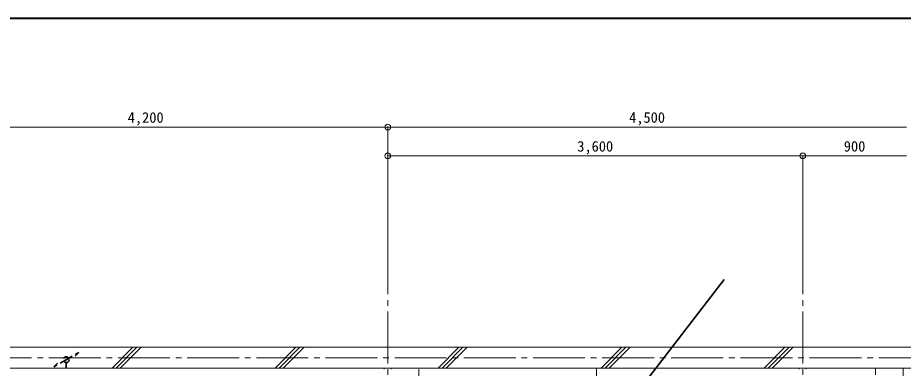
# Model space of a CAD drawing. Units: millimetres at full size, sheet at 1:50. Extents: x -9674 to 9699, y -6794 to 6791.
# Drawn here: x -5813 to 1870, y 3751 to 6791 of the extents above; entities that cross this region are included whole.
import ezdxf
from ezdxf.enums import TextEntityAlignment as Align

# ---------------------------------------------------------------- set-up
doc = ezdxf.new("R2010")
doc.units = ezdxf.units.MM
doc.header["$LTSCALE"] = 50
doc.header["$PDMODE"] = 32
doc.header["$PDSIZE"] = 50
doc.linetypes.add('CHAIN2', pattern=[12, 9, -1, 1, -1])
doc.linetypes.add('DASHED1', pattern=[1.8, 1.2, -0.6])
for name, color, linetype, lineweight in [('0-0_図面枠', 7, 'Continuous', 9), ('1-0_芯', 134, 'CHAIN2', 9), ('1-1_躯体', 134, 'Continuous', 9), ('1-2_間仕切', 134, 'Continuous', 9), ('1-4_仕上げ', 134, 'Continuous', 9), ('1-8_ハッチ', 134, 'Continuous', 9), ('1-B_寸法', 134, 'Continuous', 9), ('1-C_梁', 134, 'DASHED1', 9), ('3-2', 3, 'DASHED1', 35), ('3-3', 1, 'Continuous', 25)]:
    doc.layers.add(name, color=color, linetype=linetype, lineweight=lineweight)
doc.styles.add('ＭＳ ゴシック', font='')
doc.styles.get('ＭＳ ゴシック').set_extended_font_data('MS Gothic')

msp = doc.modelspace()

# ---------------------------------------------------------------- linework, layer by layer
at = {"layer": '0-0_図面枠'}
for p, q in [((9697.16, 6789.66), (-9672.16, 6789.66)), ((9695.4, 6787.9), (-9670.4, 6787.9)), ((-9668.64, 6786.14), (9693.64, 6786.14)), ((9691.87, 6784.38), (-9666.87, 6784.38)), ((9690.11, 6782.61), (-9665.11, 6782.61)), ((9688.35, 6780.85), (-9663.35, 6780.85))]:
    msp.add_line(p, q, dxfattribs=at)
msp.add_lwpolyline([(9698.92, -6793.93), (9698.92, 6791.43), (-9673.92, 6791.43)], dxfattribs=at)
at = {"layer": '1-0_芯'}
for p, q in [((-2602.5, 4842.91), (-2602.5, -3337.09)), ((997.5, 4842.91), (997.5, 1042.91)), ((-8542.5, 3842.91), (8067.5, 3842.91))]:
    msp.add_line(p, q, dxfattribs=at)
at = {"layer": '1-1_躯体'}
msp.add_line((-6742.5, 3932.91), (5857.5, 3932.91), dxfattribs=at)
msp.add_lwpolyline([(-6742.5, 3752.91), (5857.5, 3752.91), (5857.5, 3002.89)], dxfattribs=at)
at = {"layer": '1-2_間仕切'}
for p, q in [((-2632.5, 3752.91), (-2632.5, 3742.91)), ((-2572.5, 3752.91), (-2572.5, 3742.91)), ((967.5, 3752.91), (967.5, 3742.91)), ((1027.5, 3752.91), (1027.5, 3742.91)), ((1867.5, 3752.91), (1867.5, 1072.91))]:
    msp.add_line(p, q, dxfattribs=at)
at = {"layer": '1-4_仕上げ'}
msp.add_line((-792.5, 2859.58), (-792.5, 3752.91), dxfattribs=at)
at = {"layer": '1-8_ハッチ'}
for p, q in [((-4993.77, 3752.91), (-4813.77, 3932.91)), ((-4958.41, 3752.91), (-4778.41, 3932.91)), ((-4923.06, 3752.91), (-4743.06, 3932.91)), ((-3579.55, 3752.91), (-3399.55, 3932.91)), ((-3544.2, 3752.91), (-3364.2, 3932.91)), ((-3508.84, 3752.91), (-3328.84, 3932.91)), ((-2165.34, 3752.91), (-1985.34, 3932.91)), ((-2129.99, 3752.91), (-1949.99, 3932.91)), ((-2094.63, 3752.91), (-1914.63, 3932.91)), ((-751.13, 3752.91), (-571.13, 3932.91)), ((-715.77, 3752.91), (-535.77, 3932.91)), ((-680.42, 3752.91), (-500.42, 3932.91)), ((663.09, 3752.91), (843.09, 3932.91)), ((698.44, 3752.91), (878.44, 3932.91)), ((733.8, 3752.91), (913.8, 3932.91))]:
    msp.add_line(p, q, dxfattribs=at)
at = {"layer": '1-B_寸法'}
for p, q in [((-6802.5, 5842.91), (-2602.5, 5842.91)), ((-2602.5, 5842.91), (-2602.5, 4842.91)), ((-2602.5, 5842.91), (1897.5, 5842.91)), ((-2602.5, 5592.91), (997.5, 5592.91)), ((997.5, 5592.91), (997.5, 4842.91)), ((997.5, 5592.91), (1897.5, 5592.91))]:
    msp.add_line(p, q, dxfattribs=at)
for p in [(-2602.5, 5842.91), (-2602.5, 5592.91), (997.5, 5592.91)]:
    msp.add_point(p, dxfattribs=at)
at = {"layer": '1-C_梁'}
for p, q in [((-2332.5, 1072.91), (-2332.5, 3752.91)), ((1627.5, 3752.91), (1627.5, 1072.91))]:
    msp.add_line(p, q, dxfattribs=at)
at = {"layer": '3-2'}
for p, q in [((-5391.81, 3825.5), (-5283.56, 3888)), ((-5283.56, 3888), (-5314.46, 3857.1)), ((-5391.81, 3825.5), (-5500.07, 3763)), ((-5500.07, 3763), (-5469.17, 3793.9)), ((-5391.81, 3748.55), (-5391.81, 3800.5))]:
    msp.add_line(p, q, dxfattribs=at)
msp.add_circle((-5391.81, 3825.5), 25, dxfattribs=at)
at = {"layer": '3-3', "color": 3, "lineweight": 35}
msp.add_line((-828.92, 3036.08), (317.02, 4521.74), dxfattribs=at)

# ---------------------------------------------------------------- texts
at = {"layer": '1-B_寸法', "style": 'ＭＳ ゴシック'}
for s, p in [('4,200', (-4858.75, 5852.91)), ('4,500', (-508.75, 5852.91)), ('3,600', (-958.75, 5602.91)), ('900', (1353.75, 5602.91))]:
    msp.add_text(s, height=91.64, dxfattribs=at).set_placement(p, align=Align.BOTTOM_LEFT)

doc.saveas('drawing.dxf')
